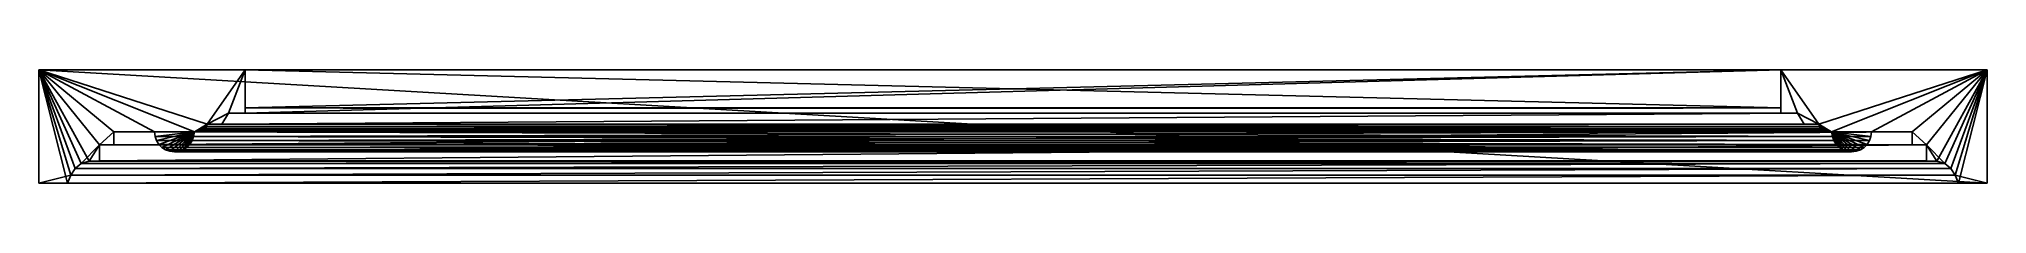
# Model space of a CAD drawing. Extents: x -51 to 52, y -8 to -2.
import ezdxf

# ---------------------------------------------------------------- set-up
doc = ezdxf.new("R2010")
doc.units = 0
doc.layers.add('PICTURE', color=234, linetype='CONTINUOUS')

msp = doc.modelspace()

# ---------------------------------------------------------------- meshes
at = {"layer": 'PICTURE', "color": 234}
mesh = msp.add_polyface(dxfattribs=at)
corners = [(-47.168419, -5.603701, 8.666562), (-47.936661, -6.295107, 7.898335), (-47.168419, -6.295107, 8.666562), (-48.481201, -7.144797, 7.353787), (-47.936661, -7.140159, 7.898335), (-49.45462, -7.887829, 6.380368), (-51.144211, -8.312888, 4.690792), (-49.631439, -8.312885, 6.203557), (-51.144196, -2.314315, 4.690792), (-47.168427, -5.603704, 81.333473), (-47.168427, -6.29511, 81.333473), (-47.936661, -6.29511, 82.1017), (-47.936661, -7.140162, 82.1017), (-48.481201, -7.144801, 82.646248), (-49.45462, -7.887832, 83.619667), (-49.631447, -8.312888, 83.796478), (-51.144203, -8.312892, 85.30925), (-51.144203, -2.314319, 85.30925), (-47.168427, -6.295107, 8.66657), (-47.168427, -5.603701, 8.66657), (-47.168427, -6.29511, 81.333466), (-47.936653, -6.29511, 82.101707), (-47.936653, -6.295107, 7.898335), (-47.936653, -7.140162, 82.101707), (-47.936653, -7.140158, 7.898335), (-48.481201, -7.144801, 82.646248), (-48.481201, -7.144797, 7.353795), (-48.90123, -7.284091, 83.066277), (-48.90123, -7.284088, 6.933766), (-49.21846, -7.538333, 83.383507), (-49.21846, -7.53833, 6.616543), (-49.45462, -7.887832, 83.619667), (-49.45462, -7.887828, 6.380375), (-49.631432, -8.312888, 83.796486), (-49.631432, -8.312884, 6.203557), (-51.144203, -8.312892, 85.30925), (-51.144196, -8.31289, 4.690792), (-51.144203, -2.314319, 85.309242), (-47.168427, -5.603704, 81.333466), (-51.144196, -2.314316, 4.690792)]
mesh.append_faces([[corners[k] for k in face] for face in [(0, 1, 2), (1, 3, 4), (5, 6, 7), (38, 21, 20), (21, 25, 23), (31, 35, 33), (39, 34, 36), (26, 22, 24), (22, 19, 18)]], dxfattribs={"vtx0": -1})
mesh.append_faces([[corners[k] for k in face] for face in [(17, 14, 16), (28, 22, 26)]], dxfattribs={"vtx0": -1, "vtx1": -1})
mesh.append_faces([[corners[k] for k in face] for face in [(39, 32, 34)]], dxfattribs={"vtx0": -1, "vtx2": -1})
mesh.append_faces([[corners[k] for k in face] for face in [(18, 19, 20), (20, 21, 18), (22, 18, 21), (21, 23, 22), (24, 22, 23), (23, 25, 24), (26, 24, 25), (25, 27, 26), (28, 26, 27), (27, 29, 28), (30, 28, 29), (29, 31, 30), (32, 30, 31), (31, 33, 32), (34, 32, 33), (33, 35, 34), (36, 34, 35), (35, 37, 36)]], dxfattribs={"vtx1": -1})
mesh.append_faces([[corners[k] for k in face] for face in [(8, 6, 5), (37, 35, 31)]], dxfattribs={"vtx1": -1, "vtx2": -1})
mesh.append_faces([[corners[k] for k in face] for face in [(9, 10, 11), (11, 12, 13), (14, 15, 16)]], dxfattribs={"vtx2": -1})
mesh = msp.add_polyface(dxfattribs=at)
corners = [(-40.219971, -4.314323, 74.385025), (-40.219971, -2.314321, 74.385025), (-40.219978, -2.314325, 15.615018), (-40.219971, -4.314322, 15.615018), (-49.631439, -8.312885, 6.203557), (-51.144211, -8.312888, 4.690792), (50.611469, -8.312885, 6.203557), (-51.144196, -2.314315, 4.690792), (52.124233, -8.31289, 4.690794), (-41.099411, -4.61117, 14.735578), (-40.219971, -4.61117, 15.615018), (-40.219971, -2.314317, 15.615018), (-42.226921, -5.186385, 13.608068), (-41.445122, -5.186385, 14.389867), (-42.330612, -5.415254, 13.504376), (-42.260986, -5.312709, 13.573995), (-42.427353, -5.494943, 13.407628), (-49.45462, -7.887832, 83.619667), (50.43465, -7.887832, 83.619667), (-49.631447, -8.312888, 83.796478), (50.611469, -8.312888, 83.796486), (-51.144203, -8.312892, 85.30925), (52.124233, -8.312894, 85.30925), (-51.144203, -2.314319, 85.30925), (-41.099411, -4.611173, 75.264465), (-40.219971, -2.314319, 74.385017), (-40.219971, -4.611173, 74.385017), (-41.445122, -5.186388, 75.610168), (-42.226921, -5.186388, 76.391975), (-42.260986, -5.312712, 76.426041), (-42.330612, -5.415257, 76.495667), (-40.219971, -2.314319, 74.385017), (-40.219971, -4.611173, 74.385017), (-40.219971, -2.314317, 15.615018), (-40.219971, -4.61117, 15.615018), (-41.099419, -4.611173, 75.264458), (-41.099411, -4.61117, 14.735578), (-41.445122, -5.186388, 75.610161), (-41.445122, -5.186385, 14.389874), (-42.226921, -5.186388, 76.39196), (-42.226921, -5.186385, 13.608075), (-42.260994, -5.312712, 76.426033), (-42.260994, -5.312709, 13.574002), (-42.330612, -5.415257, 76.495651), (-42.330612, -5.415254, 13.504384), (-42.427361, -5.494946, 76.5924)]
mesh.append_faces([[corners[k] for k in face] for face in [(0, 2, 3), (9, 12, 13), (12, 14, 15), (24, 25, 26), (35, 39, 37), (39, 43, 41), (40, 36, 38), (36, 33, 34)]], dxfattribs={"vtx0": -1})
mesh.append_faces([[corners[k] for k in face] for face in [(12, 9, 11), (28, 25, 24), (39, 35, 31), (40, 33, 36)]], dxfattribs={"vtx0": -1, "vtx1": -1, "vtx2": -1})
mesh.append_faces([[corners[k] for k in face] for face in [(12, 16, 14), (39, 45, 43)]], dxfattribs={"vtx0": -1, "vtx2": -1})
mesh.append_faces([[corners[k] for k in face] for face in [(4, 5, 6), (5, 7, 8), (17, 18, 19), (19, 20, 21), (21, 22, 23), (31, 32, 33), (34, 33, 32), (32, 35, 34), (36, 34, 35), (35, 37, 36), (38, 36, 37), (37, 39, 38), (40, 38, 39), (39, 41, 40), (42, 40, 41), (41, 43, 42), (44, 42, 43)]], dxfattribs={"vtx1": -1})
mesh.append_faces([[corners[k] for k in face] for face in [(0, 1, 2), (9, 10, 11), (24, 27, 28), (28, 29, 30), (35, 32, 31)]], dxfattribs={"vtx2": -1})
mesh = msp.add_polyface(dxfattribs=at)
corners = [(41.200005, -4.314323, 15.615018), (41.200008, -2.314325, 15.615018), (41.200008, -2.314321, 74.385017), (41.200008, -4.314323, 74.385017), (52.124233, -8.31289, 4.690794), (50.611469, -8.312885, 6.203557), (-51.144211, -8.312888, 4.690792), (52.124233, -2.314316, 4.690794), (-51.144196, -2.314315, 4.690792), (41.200012, -2.314317, 15.615018), (-40.219971, -2.314317, 15.615018), (43.206955, -5.186385, 13.608068), (42.079453, -4.61117, 14.735578), (42.425156, -5.186385, 14.389867), (41.200012, -4.61117, 15.615018), (52.124233, -8.312894, 85.30925), (-51.144203, -8.312892, 85.30925), (50.611469, -8.312888, 83.796486), (52.124237, -2.314319, 85.30925), (-51.144203, -2.314319, 85.30925), (41.200008, -2.314319, 74.385017), (-40.219971, -2.314319, 74.385017), (43.206951, -5.186388, 76.391968), (42.425152, -5.186388, 75.610168), (42.079449, -4.611173, 75.264465), (41.200008, -4.611173, 74.385017), (41.200012, -2.314319, 74.385017), (41.200012, -2.314317, 15.615026), (41.200012, -4.611173, 74.385017), (41.200012, -4.611171, 15.615026), (42.079453, -4.611173, 75.264465), (42.079456, -4.611171, 14.735585), (42.425159, -5.186388, 75.610168), (42.425163, -5.186385, 14.389874), (43.206963, -5.186388, 76.391968), (43.206963, -5.186385, 13.608083), (43.241035, -5.312712, 76.426041), (43.241035, -5.312709, 13.57401), (43.310654, -5.415257, 76.495659), (43.310658, -5.415254, 13.504392), (43.407398, -5.494946, 76.592407), (43.407402, -5.494943, 13.407636)]
mesh.append_faces([[corners[k] for k in face] for face in [(0, 2, 3), (11, 12, 13), (12, 9, 14), (30, 26, 28)]], dxfattribs={"vtx0": -1})
mesh.append_faces([[corners[k] for k in face] for face in [(11, 9, 12), (22, 24, 20), (34, 26, 30), (35, 31, 27)]], dxfattribs={"vtx0": -1, "vtx1": -1, "vtx2": -1})
mesh.append_faces([[corners[k] for k in face] for face in [(34, 38, 40)]], dxfattribs={"vtx0": -1, "vtx2": -1})
mesh.append_faces([[corners[k] for k in face] for face in [(4, 5, 6), (7, 4, 8), (9, 7, 10), (15, 16, 17), (18, 19, 15), (20, 21, 18), (26, 27, 28), (29, 28, 27), (28, 29, 30), (31, 30, 29), (30, 31, 32), (33, 32, 31), (32, 33, 34), (35, 34, 33), (34, 35, 36), (37, 36, 35), (36, 37, 38), (39, 38, 37), (38, 39, 40), (41, 40, 39)]], dxfattribs={"vtx1": -1})
mesh.append_faces([[corners[k] for k in face] for face in [(0, 1, 2), (22, 23, 24), (24, 25, 20), (30, 32, 34), (34, 36, 38), (35, 33, 31), (31, 29, 27)]], dxfattribs={"vtx2": -1})
mesh = msp.add_polyface(dxfattribs=at)
corners = [(-45.017395, -5.603701, 10.817601), (-42.896004, -5.589469, 12.938985), (-51.144196, -2.314315, 4.690792), (-48.90123, -7.284088, 6.933758), (-48.481201, -7.144797, 7.353787), (-49.21846, -7.538331, 6.616528), (-49.45462, -7.887829, 6.380368), (-42.226921, -5.186385, 13.608068), (-47.936661, -6.295107, 7.898335), (-47.168419, -5.603701, 8.666562), (-45.017395, -5.603704, 79.182442), (-51.144203, -2.314319, 85.30925), (-42.896004, -5.589472, 77.06105), (-48.481201, -7.144801, 82.646248), (-48.90123, -7.284091, 83.066277), (-49.21846, -7.538334, 83.383507), (-49.45462, -7.887832, 83.619667), (-42.226921, -5.186388, 76.391975), (-47.936661, -6.29511, 82.1017), (-47.168427, -5.603704, 81.333473), (-45.017395, -5.603704, 79.182442), (-47.168427, -5.603704, 81.333466), (-45.017387, -5.603701, 10.817601), (-47.168427, -5.603701, 8.66657), (-47.168427, -6.29511, 81.333466), (-51.144196, -2.314316, 4.690792), (-51.144196, -8.31289, 4.690792), (-51.144203, -2.314319, 85.309242), (-40.219971, -2.314319, 74.385017), (-42.896004, -5.589472, 77.06105), (-48.90123, -7.284091, 83.066277), (-48.481201, -7.144801, 82.646248), (-49.21846, -7.538333, 83.383507), (-49.45462, -7.887832, 83.619667), (-42.226921, -5.186388, 76.39196), (-47.936653, -6.29511, 82.101707), (-42.896004, -5.589469, 12.938993), (-42.226921, -5.186385, 13.608075), (-49.21846, -7.53833, 6.616543), (-49.45462, -7.887828, 6.380375), (-47.936653, -6.295107, 7.898335), (-48.90123, -7.284088, 6.933766)]
mesh.append_faces([[corners[k] for k in face] for face in [(5, 2, 6), (32, 27, 33)]], dxfattribs={"vtx0": -1, "vtx1": -1})
mesh.append_faces([[corners[k] for k in face] for face in [(0, 1, 2), (1, 7, 2), (8, 2, 4), (9, 2, 8), (10, 11, 12), (12, 11, 17), (18, 13, 11), (19, 18, 11), (20, 29, 27), (29, 34, 27), (35, 27, 31), (21, 27, 35), (36, 25, 37), (25, 40, 41), (25, 23, 40), (25, 36, 22)]], dxfattribs={"vtx0": -1, "vtx1": -1, "vtx2": -1})
mesh.append_faces([[corners[k] for k in face] for face in [(2, 3, 4), (2, 5, 3), (2, 9, 0), (11, 13, 14), (11, 14, 15), (11, 10, 19), (27, 30, 31), (27, 32, 30), (27, 21, 20), (25, 38, 39), (25, 41, 38)]], dxfattribs={"vtx0": -1, "vtx2": -1})
mesh.append_faces([[corners[k] for k in face] for face in [(20, 21, 22), (23, 22, 21), (21, 24, 23), (25, 26, 27), (27, 28, 25)]], dxfattribs={"vtx1": -1})
mesh.append_faces([[corners[k] for k in face] for face in [(15, 16, 11), (22, 23, 25)]], dxfattribs={"vtx1": -1, "vtx2": -1})
mesh = msp.add_polyface(dxfattribs=at)
corners = [(-42.896004, -5.589469, 12.938985), (-43.311218, -6.422704, 12.523763), (-43.14859, -6.260075, 12.686399), (-44.623962, -6.422703, 11.211026), (-44.429031, -6.546703, 11.405957), (-44.910606, -6.065145, 10.92439), (-44.786591, -6.260075, 11.048398), (-45.017395, -5.603701, 10.817601), (-44.989647, -5.844244, 10.845349), (-43.506149, -6.546702, 12.328832), (-51.144196, -2.314315, 4.690792), (-42.226921, -5.186385, 13.608068), (-40.219971, -2.314317, 15.615018), (-42.896004, -5.589472, 77.06105), (-43.14859, -6.260078, 77.313644), (-43.311218, -6.422707, 77.476273), (-44.786591, -6.260077, 78.951645), (-44.910606, -6.065148, 79.075653), (-44.989647, -5.844248, 79.154694), (-45.017395, -5.603704, 79.182442), (-44.623962, -6.422706, 78.789017), (-51.144203, -2.314319, 85.30925), (-40.219971, -2.314319, 74.385017), (-42.226921, -5.186388, 76.391975), (-44.910599, -6.065145, 10.92439), (-44.786591, -6.260075, 11.048406), (-44.910599, -6.065148, 79.075653), (-44.989639, -5.844248, 79.154694), (-44.989639, -5.844244, 10.845357), (-45.017395, -5.603704, 79.182442), (-45.017387, -5.603701, 10.817601), (-40.219971, -2.314317, 15.615018), (-51.144196, -2.314316, 4.690792), (-40.219971, -2.314319, 74.385017), (-42.896004, -5.589472, 77.06105), (-43.311226, -6.422707, 77.476265), (-43.148598, -6.260078, 77.313637), (-44.623962, -6.422706, 78.789009), (-44.429031, -6.546706, 78.594078), (-44.786591, -6.260077, 78.951637), (-43.506157, -6.546705, 77.671196), (-51.144203, -2.314319, 85.309242), (-42.226921, -5.186388, 76.39196), (-42.896004, -5.589469, 12.938993), (-44.623962, -6.422703, 11.211026), (-43.311226, -6.422704, 12.52377), (-43.506157, -6.546702, 12.328832), (-43.14859, -6.260075, 12.686391), (-44.429031, -6.546703, 11.405965), (-42.226921, -5.186385, 13.608075)]
mesh.append_faces([[corners[k] for k in face] for face in [(10, 11, 12), (41, 42, 33), (30, 43, 28)]], dxfattribs={"vtx0": -1, "vtx1": -1})
mesh.append_faces([[corners[k] for k in face] for face in [(0, 1, 2), (0, 3, 4), (0, 5, 6), (0, 7, 8), (0, 6, 3), (0, 9, 1), (0, 8, 5), (13, 14, 15), (13, 16, 17), (13, 18, 19), (13, 20, 16), (13, 17, 18), (34, 35, 36), (34, 37, 38), (34, 26, 39), (34, 29, 27), (34, 39, 37), (34, 40, 35), (34, 27, 26), (43, 24, 28), (43, 44, 25), (43, 45, 46), (43, 25, 24), (43, 47, 45), (43, 48, 44)]], dxfattribs={"vtx0": -1, "vtx2": -1})
mesh.append_faces([[corners[k] for k in face] for face in [(24, 25, 26), (26, 27, 24), (28, 24, 27), (27, 29, 28), (30, 28, 29), (31, 32, 33)]], dxfattribs={"vtx1": -1})
mesh.append_faces([[corners[k] for k in face] for face in [(21, 22, 23), (32, 31, 49)]], dxfattribs={"vtx1": -1, "vtx2": -1})
mesh = msp.add_polyface(dxfattribs=at)
corners = [(-40.219971, -4.314322, 15.615018), (41.200008, -4.314323, 74.385017), (-40.219971, -4.314323, 74.385025), (-40.219978, -2.314325, 15.615018), (41.200008, -2.314325, 15.615018), (-40.219971, -2.314321, 74.385025), (41.200008, -2.314321, 74.385017), (-42.896004, -5.589469, 12.938985), (-42.945541, -5.844245, 12.889447), (43.876041, -5.589469, 12.938985), (-43.024582, -6.065146, 12.810407), (43.925583, -5.844245, 12.889447), (-44.989647, -5.844244, 10.845349), (-45.017395, -5.603701, 10.817601), (45.969677, -5.844244, 10.845349), (-47.168419, -5.603701, 8.666562), (45.997429, -5.603701, 10.817601), (-47.168419, -6.295107, 8.666562), (48.14846, -5.603701, 8.666562), (-51.144196, -2.314315, 4.690792), (-40.219971, -2.314317, 15.615018), (52.124233, -2.314316, 4.690794), (-40.219971, -4.61117, 15.615018), (41.200012, -2.314317, 15.615018), (-41.099411, -4.61117, 14.735578), (41.200012, -4.61117, 15.615018), (-41.445122, -5.186385, 14.389867), (42.079453, -4.61117, 14.735578), (-42.226921, -5.186385, 13.608068), (42.425156, -5.186385, 14.389867), (-42.260986, -5.312709, 13.573995), (43.206955, -5.186385, 13.608068), (-42.330612, -5.415254, 13.504376), (43.241028, -5.312709, 13.573995), (-42.427353, -5.494943, 13.407628), (43.310642, -5.415254, 13.504376), (-42.557526, -5.559715, 13.277463), (43.407394, -5.494943, 13.407628), (-42.710243, -5.587428, 13.124745), (43.537563, -5.559715, 13.277463), (43.690277, -5.587428, 13.124745), (-42.896004, -5.589472, 77.06105), (43.876038, -5.589472, 77.06105), (-42.945541, -5.844248, 77.110596), (-44.989647, -5.844248, 79.154694), (45.969677, -5.844247, 79.154694), (-45.017395, -5.603704, 79.182442), (45.997429, -5.603704, 79.182442), (-47.168427, -5.603704, 81.333473), (48.14846, -5.603704, 81.333473), (-47.168427, -6.29511, 81.333473), (-51.144203, -2.314319, 85.30925), (52.124237, -2.314319, 85.30925), (-40.219971, -2.314319, 74.385017), (41.200008, -2.314319, 74.385017), (-40.219971, -4.611173, 74.385017), (41.200008, -4.611173, 74.385017), (-41.099411, -4.611173, 75.264465), (42.079449, -4.611173, 75.264465), (-41.445122, -5.186388, 75.610168), (42.425152, -5.186388, 75.610168), (-42.226921, -5.186388, 76.391975), (43.206951, -5.186388, 76.391968), (-42.260986, -5.312712, 76.426041), (43.241024, -5.312712, 76.426041), (-42.330612, -5.415257, 76.495667), (43.310642, -5.415257, 76.495667), (-42.427361, -5.494946, 76.592407), (43.407391, -5.494946, 76.592407), (-42.557526, -5.559718, 76.722572), (43.53756, -5.559718, 76.722572), (-42.710243, -5.587431, 76.87529), (43.690277, -5.58743, 76.87529), (-35.025173, -4.347459, 21.027258), (36.005215, -4.34746, 68.972778), (-35.025169, -4.347459, 68.972778)]
mesh.append_faces([[corners[k] for k in face] for face in [(0, 1, 2), (1, 5, 2), (73, 74, 75)]], dxfattribs={"vtx0": -1})
mesh.append_faces([[corners[k] for k in face] for face in [(7, 8, 9), (8, 10, 11), (12, 13, 14), (13, 15, 16), (15, 17, 18), (19, 20, 21), (20, 22, 23), (22, 24, 25), (24, 26, 27), (26, 28, 29), (28, 30, 31), (30, 32, 33), (32, 34, 35), (34, 36, 37), (36, 38, 39), (38, 7, 40), (41, 42, 43), (44, 45, 46), (46, 47, 48), (48, 49, 50), (51, 52, 53), (53, 54, 55), (55, 56, 57), (57, 58, 59), (59, 60, 61), (61, 62, 63), (63, 64, 65), (65, 66, 67), (67, 68, 69), (69, 70, 71), (71, 72, 41)]], dxfattribs={"vtx1": -1})
mesh.append_faces([[corners[k] for k in face] for face in [(0, 3, 4), (3, 5, 6)]], dxfattribs={"vtx2": -1})
mesh = msp.add_polyface(dxfattribs=at)
corners = [(-40.219971, -4.314322, 15.615018), (41.200005, -4.314323, 15.615018), (41.200008, -4.314323, 74.385017), (41.200008, -2.314325, 15.615018), (41.200008, -2.314321, 74.385017), (-40.219971, -2.314321, 74.385025), (-40.219978, -2.314325, 15.615018), (43.925583, -5.844245, 12.889447), (43.876041, -5.589469, 12.938985), (-42.945541, -5.844245, 12.889447), (44.004623, -6.065146, 12.810407), (-43.024582, -6.065146, 12.810407), (45.969677, -5.844244, 10.845349), (45.89064, -6.065145, 10.92439), (-44.989647, -5.844244, 10.845349), (45.997429, -5.603701, 10.817601), (-45.017395, -5.603701, 10.817601), (48.14846, -5.603701, 8.666562), (-47.168419, -5.603701, 8.666562), (48.14846, -6.295107, 8.666562), (-47.168419, -6.295107, 8.666562), (41.200012, -4.61117, 15.615018), (41.200012, -2.314317, 15.615018), (-40.219971, -4.61117, 15.615018), (42.079453, -4.61117, 14.735578), (-41.099411, -4.61117, 14.735578), (42.425156, -5.186385, 14.389867), (-41.445122, -5.186385, 14.389867), (43.206955, -5.186385, 13.608068), (-42.226921, -5.186385, 13.608068), (43.241028, -5.312709, 13.573995), (-42.260986, -5.312709, 13.573995), (43.310642, -5.415254, 13.504376), (-42.330612, -5.415254, 13.504376), (43.407394, -5.494943, 13.407628), (-42.427353, -5.494943, 13.407628), (43.537563, -5.559715, 13.277463), (-42.557526, -5.559715, 13.277463), (43.690277, -5.587428, 13.124745), (-42.710243, -5.587428, 13.124745), (-42.896004, -5.589469, 12.938985), (43.925579, -5.844248, 77.110596), (-42.945541, -5.844248, 77.110596), (43.876038, -5.589472, 77.06105), (44.004623, -6.065149, 77.189636), (-43.024582, -6.065149, 77.189636), (45.969677, -5.844247, 79.154694), (-44.989647, -5.844248, 79.154694), (45.89064, -6.065148, 79.075653), (45.997429, -5.603704, 79.182442), (-45.017395, -5.603704, 79.182442), (48.14846, -5.603704, 81.333473), (-47.168427, -5.603704, 81.333473), (41.200008, -4.611173, 74.385017), (-40.219971, -4.611173, 74.385017), (41.200008, -2.314319, 74.385017), (42.079449, -4.611173, 75.264465), (-41.099411, -4.611173, 75.264465), (42.425152, -5.186388, 75.610168), (-41.445122, -5.186388, 75.610168), (43.206951, -5.186388, 76.391968), (-42.226921, -5.186388, 76.391975), (43.241024, -5.312712, 76.426041), (-42.260986, -5.312712, 76.426041), (43.310642, -5.415257, 76.495667), (-42.330612, -5.415257, 76.495667), (43.407391, -5.494946, 76.592407), (-42.427361, -5.494946, 76.592407), (43.53756, -5.559718, 76.722572), (-42.557526, -5.559718, 76.722572), (43.690277, -5.58743, 76.87529), (-42.710243, -5.587431, 76.87529), (-42.896004, -5.589472, 77.06105), (-35.025173, -4.347459, 21.027258), (36.005207, -4.34746, 21.027256), (36.005215, -4.34746, 68.972778)]
mesh.append_faces([[corners[k] for k in face] for face in [(0, 3, 1), (6, 4, 3)]], dxfattribs={"vtx0": -1})
mesh.append_faces([[corners[k] for k in face] for face in [(7, 8, 9), (10, 7, 11), (12, 13, 14), (15, 12, 16), (17, 15, 18), (19, 17, 20), (21, 22, 23), (24, 21, 25), (26, 24, 27), (28, 26, 29), (30, 28, 31), (32, 30, 33), (34, 32, 35), (36, 34, 37), (38, 36, 39), (8, 38, 40), (41, 42, 43), (44, 45, 41), (46, 47, 48), (49, 50, 46), (51, 52, 49), (53, 54, 55), (56, 57, 53), (58, 59, 56), (60, 61, 58), (62, 63, 60), (64, 65, 62), (66, 67, 64), (68, 69, 66), (70, 71, 68), (43, 72, 70)]], dxfattribs={"vtx1": -1})
mesh.append_faces([[corners[k] for k in face] for face in [(0, 1, 2), (2, 4, 5), (73, 74, 75)]], dxfattribs={"vtx2": -1})
mesh = msp.add_polyface(dxfattribs=at)
corners = [(43.876041, -5.589469, 12.938985), (45.89064, -6.065145, 10.92439), (45.969677, -5.844244, 10.845349), (45.604, -6.422703, 11.211026), (45.766628, -6.260075, 11.048398), (44.29126, -6.422703, 12.523763), (44.486195, -6.546702, 12.328832), (44.128639, -6.260075, 12.686399), (45.409065, -6.546703, 11.405957), (52.124233, -2.314316, 4.690794), (41.200012, -2.314317, 15.615018), (43.206955, -5.186385, 13.608068), (45.997429, -5.603701, 10.817601), (43.876038, -5.589472, 77.06105), (45.969677, -5.844247, 79.154694), (45.89064, -6.065148, 79.075653), (45.766628, -6.260077, 78.951645), (45.604, -6.422706, 78.789017), (44.291256, -6.422707, 77.476273), (44.128635, -6.260078, 77.313644), (52.124237, -2.314319, 85.30925), (43.206951, -5.186388, 76.391968), (41.200008, -2.314319, 74.385017), (45.997429, -5.603704, 79.182442), (44.004627, -6.065149, 77.189636), (44.004627, -6.065146, 12.810414), (44.128635, -6.260078, 77.313644), (45.890644, -6.065145, 10.924397), (45.890644, -6.065148, 79.075653), (45.766636, -6.260075, 11.048406), (45.969685, -5.844247, 79.154694), (45.969685, -5.844244, 10.845357), (45.997437, -5.603704, 79.182442), (41.200012, -2.314317, 15.615026), (41.200012, -2.314319, 74.385017), (52.124245, -2.314316, 4.690794), (43.876045, -5.589472, 77.06105), (44.291264, -6.422706, 77.476273), (45.409073, -6.546706, 78.594078), (45.604004, -6.422706, 78.789009), (45.766636, -6.260077, 78.951645), (44.486195, -6.546705, 77.671204), (52.124245, -2.314319, 85.30925), (43.206963, -5.186388, 76.391968), (43.876049, -5.589469, 12.938993), (45.604008, -6.422703, 11.211034), (44.486198, -6.546702, 12.328839), (44.291267, -6.422703, 12.52377), (44.128635, -6.260075, 12.686391), (45.409077, -6.546703, 11.405972), (43.206963, -5.186385, 13.608083), (45.997437, -5.603701, 10.817601)]
mesh.append_faces([[corners[k] for k in face] for face in [(12, 0, 2), (20, 21, 22), (35, 50, 33)]], dxfattribs={"vtx0": -1, "vtx1": -1})
mesh.append_faces([[corners[k] for k in face] for face in [(0, 1, 2), (0, 3, 4), (0, 5, 6), (0, 4, 1), (0, 7, 5), (0, 8, 3), (13, 14, 15), (13, 16, 17), (13, 15, 16), (13, 18, 19), (36, 26, 37), (36, 38, 39), (36, 40, 28), (36, 30, 32), (36, 39, 40), (36, 37, 41), (36, 28, 30), (44, 31, 27), (44, 29, 45), (44, 46, 47), (44, 27, 29), (44, 47, 48), (44, 45, 49)]], dxfattribs={"vtx0": -1, "vtx2": -1})
mesh.append_faces([[corners[k] for k in face] for face in [(24, 25, 26), (27, 28, 29), (28, 27, 30), (31, 30, 27), (30, 31, 32), (33, 34, 35)]], dxfattribs={"vtx1": -1})
mesh.append_faces([[corners[k] for k in face] for face in [(9, 10, 11), (23, 14, 13), (42, 34, 43), (51, 31, 44)]], dxfattribs={"vtx1": -1, "vtx2": -1})
mesh = msp.add_polyface(dxfattribs=at)
corners = [(45.997429, -5.603701, 10.817601), (48.14846, -5.603701, 8.666562), (52.124233, -2.314316, 4.690794), (49.461235, -7.144797, 7.353788), (48.916695, -6.295107, 7.898336), (48.916695, -7.140158, 7.898336), (48.14846, -6.295107, 8.666562), (49.881264, -7.284088, 6.933759), (43.876041, -5.589469, 12.938985), (43.206955, -5.186385, 13.608068), (45.997429, -5.603704, 79.182442), (52.124237, -2.314319, 85.30925), (48.14846, -5.603704, 81.333473), (49.461235, -7.144801, 82.646248), (48.916695, -7.140162, 82.1017), (48.916695, -6.29511, 82.101707), (48.14846, -6.295111, 81.333473), (49.88126, -7.284091, 83.066277), (43.876038, -5.589472, 77.06105), (43.206951, -5.186388, 76.391968), (45.997437, -5.603701, 10.817601), (45.997437, -5.603704, 79.182442), (45.969685, -5.844244, 10.845357), (48.148464, -5.603704, 81.333473), (48.148464, -5.603701, 8.666577), (48.148464, -6.29511, 81.333473), (48.148464, -6.295107, 8.666577), (48.916695, -6.29511, 82.101707), (48.916695, -6.295107, 7.898336), (48.916695, -7.140162, 82.101707), (48.916695, -7.140158, 7.898336), (49.461243, -7.144801, 82.646248), (49.461243, -7.144797, 7.353796), (49.881268, -7.284091, 83.066277), (52.124245, -2.314319, 85.30925), (52.124245, -2.314316, 4.690794), (41.200012, -2.314319, 74.385017), (43.876045, -5.589472, 77.06105), (43.206963, -5.186388, 76.391968), (49.881268, -7.284088, 6.933774), (43.876049, -5.589469, 12.938993), (43.206963, -5.186385, 13.608083)]
mesh.append_faces([[corners[k] for k in face] for face in [(3, 4, 5), (4, 1, 6)]], dxfattribs={"vtx0": -1})
mesh.append_faces([[corners[k] for k in face] for face in [(7, 4, 3), (10, 11, 12), (20, 35, 24)]], dxfattribs={"vtx0": -1, "vtx1": -1})
mesh.append_faces([[corners[k] for k in face] for face in [(8, 2, 9), (2, 8, 0), (18, 19, 11), (11, 10, 18), (21, 34, 37), (37, 34, 38), (40, 41, 35), (35, 20, 40)]], dxfattribs={"vtx0": -1, "vtx1": -1, "vtx2": -1})
mesh.append_faces([[corners[k] for k in face] for face in [(34, 21, 23)]], dxfattribs={"vtx0": -1, "vtx2": -1})
mesh.append_faces([[corners[k] for k in face] for face in [(20, 21, 22), (21, 20, 23), (24, 23, 20), (23, 24, 25), (26, 25, 24), (25, 26, 27), (28, 27, 26), (27, 28, 29), (30, 29, 28), (29, 30, 31), (32, 31, 30), (31, 32, 33), (34, 35, 36)]], dxfattribs={"vtx1": -1})
mesh.append_faces([[corners[k] for k in face] for face in [(0, 1, 2), (17, 13, 15), (39, 32, 28)]], dxfattribs={"vtx1": -1, "vtx2": -1})
mesh.append_faces([[corners[k] for k in face] for face in [(13, 14, 15), (15, 16, 12), (23, 25, 27), (27, 29, 31), (32, 30, 28), (28, 26, 24)]], dxfattribs={"vtx2": -1})
mesh = msp.add_polyface(dxfattribs=at)
corners = [(52.124233, -2.314316, 4.690794), (50.611469, -8.312885, 6.203557), (52.124233, -8.31289, 4.690794), (50.434654, -7.887828, 6.380369), (50.198486, -7.53833, 6.616529), (48.916695, -6.295107, 7.898336), (49.881264, -7.284088, 6.933759), (48.14846, -5.603701, 8.666562), (52.124237, -2.314319, 85.30925), (52.124233, -8.312894, 85.30925), (50.611469, -8.312888, 83.796486), (50.43465, -7.887832, 83.619667), (50.198486, -7.538333, 83.383507), (49.88126, -7.284091, 83.066277), (48.916695, -6.29511, 82.101707), (48.14846, -5.603704, 81.333473), (49.881268, -7.284088, 6.933774), (49.881268, -7.284091, 83.066277), (49.461243, -7.144797, 7.353796), (50.198498, -7.538333, 83.383507), (50.198498, -7.53833, 6.616544), (50.434658, -7.887832, 83.619667), (50.434658, -7.887828, 6.380384), (50.611473, -8.312888, 83.796494), (50.611473, -8.312885, 6.203565), (52.124245, -8.312892, 85.309258), (52.124245, -8.31289, 4.690794), (52.124245, -2.314319, 85.30925), (52.124245, -2.314316, 4.690794), (49.461243, -7.144801, 82.646248), (48.916695, -6.29511, 82.101707), (48.148464, -5.603704, 81.333473), (48.916695, -6.295107, 7.898336), (48.148464, -5.603701, 8.666577)]
mesh.append_faces([[corners[k] for k in face] for face in [(0, 1, 2)]], dxfattribs={"vtx0": -1})
mesh.append_faces([[corners[k] for k in face] for face in [(27, 21, 25)]], dxfattribs={"vtx0": -1, "vtx1": -1})
mesh.append_faces([[corners[k] for k in face] for face in [(0, 5, 6), (0, 7, 5), (8, 13, 14), (8, 14, 15), (30, 29, 27), (31, 30, 27), (28, 16, 32), (28, 32, 33)]], dxfattribs={"vtx0": -1, "vtx1": -1, "vtx2": -1})
mesh.append_faces([[corners[k] for k in face] for face in [(0, 3, 1), (0, 4, 3), (0, 6, 4), (8, 10, 11), (8, 11, 12), (8, 12, 13), (27, 29, 17), (27, 17, 19), (28, 24, 22), (28, 22, 20), (28, 20, 16)]], dxfattribs={"vtx0": -1, "vtx2": -1})
mesh.append_faces([[corners[k] for k in face] for face in [(16, 17, 18), (17, 16, 19), (20, 19, 16), (19, 20, 21), (22, 21, 20), (21, 22, 23), (24, 23, 22), (23, 24, 25), (26, 25, 24), (25, 26, 27), (28, 27, 26)]], dxfattribs={"vtx1": -1})
mesh.append_faces([[corners[k] for k in face] for face in [(19, 21, 27)]], dxfattribs={"vtx1": -1, "vtx2": -1})
mesh.append_faces([[corners[k] for k in face] for face in [(8, 9, 10), (21, 23, 25), (28, 26, 24)]], dxfattribs={"vtx2": -1})
mesh = msp.add_polyface(dxfattribs=at)
corners = [(44.128639, -6.260075, 12.686399), (44.004623, -6.065146, 12.810407), (-43.14859, -6.260075, 12.686399), (44.29126, -6.422703, 12.523763), (-43.311218, -6.422704, 12.523763), (44.486195, -6.546702, 12.328832), (-43.506149, -6.546702, 12.328832), (44.707077, -6.625743, 12.107945), (-43.727036, -6.625743, 12.107945), (44.947639, -6.653497, 11.867383), (-43.967606, -6.653496, 11.867383), (45.188179, -6.625743, 11.626843), (-44.208138, -6.625743, 11.626843), (45.409065, -6.546703, 11.405957), (-44.429031, -6.546703, 11.405957), (45.604, -6.422703, 11.211026), (-44.623962, -6.422703, 11.211026), (45.766628, -6.260075, 11.048398), (-44.786591, -6.260075, 11.048398), (45.89064, -6.065145, 10.92439), (-44.910606, -6.065145, 10.92439), (48.916695, -6.295107, 7.898336), (48.14846, -6.295107, 8.666562), (-47.936661, -6.295107, 7.898335), (48.916695, -7.140158, 7.898336), (-47.936661, -7.140159, 7.898335), (49.461235, -7.144797, 7.353788), (-48.481201, -7.144797, 7.353787), (49.881264, -7.284088, 6.933759), (-48.90123, -7.284088, 6.933758), (50.198486, -7.53833, 6.616529), (-49.21846, -7.538331, 6.616528), (50.434654, -7.887828, 6.380369), (-49.45462, -7.887829, 6.380368), (50.611469, -8.312885, 6.203557), (-49.631439, -8.312885, 6.203557), (44.128635, -6.260078, 77.313644), (-43.14859, -6.260078, 77.313644), (44.004623, -6.065149, 77.189636), (44.291256, -6.422707, 77.476273), (-43.311218, -6.422707, 77.476273), (44.486195, -6.546705, 77.671204), (-43.506149, -6.546706, 77.671204), (44.707077, -6.625746, 77.89209), (-43.727036, -6.625746, 77.89209), (44.947639, -6.6535, 78.132652), (-43.967606, -6.653499, 78.132652), (45.188179, -6.625746, 78.373192), (-44.208138, -6.625746, 78.373192), (45.409065, -6.546706, 78.594086), (-44.429031, -6.546706, 78.594086), (45.604, -6.422706, 78.789017), (-44.623962, -6.422706, 78.789017), (45.766628, -6.260077, 78.951645), (-44.786591, -6.260077, 78.951645), (45.89064, -6.065148, 79.075653), (-44.910606, -6.065148, 79.075653), (48.14846, -6.295111, 81.333473), (-47.168427, -6.29511, 81.333473), (48.14846, -5.603704, 81.333473), (48.916695, -6.29511, 82.101707), (-47.936661, -6.29511, 82.1017), (48.916695, -7.140162, 82.1017), (-47.936661, -7.140162, 82.1017), (49.461235, -7.144801, 82.646248), (-48.481201, -7.144801, 82.646248), (49.88126, -7.284091, 83.066277), (-48.90123, -7.284091, 83.066277), (50.198486, -7.538333, 83.383507), (-49.21846, -7.538334, 83.383507), (50.43465, -7.887832, 83.619667), (-49.45462, -7.887832, 83.619667), (50.611469, -8.312888, 83.796486), (-49.631447, -8.312888, 83.796478)]
mesh.append_faces([[corners[k] for k in face] for face in [(0, 1, 2), (3, 0, 4), (5, 3, 6), (7, 5, 8), (9, 7, 10), (11, 9, 12), (13, 11, 14), (15, 13, 16), (17, 15, 18), (19, 17, 20), (21, 22, 23), (24, 21, 25), (26, 24, 27), (28, 26, 29), (30, 28, 31), (32, 30, 33), (34, 32, 35), (36, 37, 38), (39, 40, 36), (41, 42, 39), (43, 44, 41), (45, 46, 43), (47, 48, 45), (49, 50, 47), (51, 52, 49), (53, 54, 51), (55, 56, 53), (57, 58, 59), (60, 61, 57), (62, 63, 60), (64, 65, 62), (66, 67, 64), (68, 69, 66), (70, 71, 68), (72, 73, 70)]], dxfattribs={"vtx1": -1})
mesh = msp.add_polyface(dxfattribs=at)
corners = [(-43.024582, -6.065146, 12.810407), (-43.14859, -6.260075, 12.686399), (44.004623, -6.065146, 12.810407), (-43.311218, -6.422704, 12.523763), (44.128639, -6.260075, 12.686399), (-43.506149, -6.546702, 12.328832), (44.29126, -6.422703, 12.523763), (-43.727036, -6.625743, 12.107945), (44.486195, -6.546702, 12.328832), (-43.967606, -6.653496, 11.867383), (44.707077, -6.625743, 12.107945), (-44.208138, -6.625743, 11.626843), (44.947639, -6.653497, 11.867383), (-44.429031, -6.546703, 11.405957), (45.188179, -6.625743, 11.626843), (-44.623962, -6.422703, 11.211026), (45.409065, -6.546703, 11.405957), (-44.786591, -6.260075, 11.048398), (45.604, -6.422703, 11.211026), (-44.910606, -6.065145, 10.92439), (45.766628, -6.260075, 11.048398), (-44.989647, -5.844244, 10.845349), (45.89064, -6.065145, 10.92439), (-47.168419, -6.295107, 8.666562), (-47.936661, -6.295107, 7.898335), (48.14846, -6.295107, 8.666562), (-47.936661, -7.140159, 7.898335), (48.916695, -6.295107, 7.898336), (-48.481201, -7.144797, 7.353787), (48.916695, -7.140158, 7.898336), (-48.90123, -7.284088, 6.933758), (49.461235, -7.144797, 7.353788), (-49.21846, -7.538331, 6.616528), (49.881264, -7.284088, 6.933759), (-49.45462, -7.887829, 6.380368), (50.198486, -7.53833, 6.616529), (-49.631439, -8.312885, 6.203557), (50.434654, -7.887828, 6.380369), (-42.945541, -5.844248, 77.110596), (43.925579, -5.844248, 77.110596), (-43.024582, -6.065149, 77.189636), (44.004623, -6.065149, 77.189636), (-43.14859, -6.260078, 77.313644), (44.128635, -6.260078, 77.313644), (-43.311218, -6.422707, 77.476273), (44.291256, -6.422707, 77.476273), (-43.506149, -6.546706, 77.671204), (44.486195, -6.546705, 77.671204), (-43.727036, -6.625746, 77.89209), (44.707077, -6.625746, 77.89209), (-43.967606, -6.653499, 78.132652), (44.947639, -6.6535, 78.132652), (-44.208138, -6.625746, 78.373192), (45.188179, -6.625746, 78.373192), (-44.429031, -6.546706, 78.594086), (45.409065, -6.546706, 78.594086), (-44.623962, -6.422706, 78.789017), (45.604, -6.422706, 78.789017), (-44.786591, -6.260077, 78.951645), (45.766628, -6.260077, 78.951645), (-44.910606, -6.065148, 79.075653), (45.89064, -6.065148, 79.075653), (-44.989647, -5.844248, 79.154694), (-47.168427, -6.29511, 81.333473), (48.14846, -6.295111, 81.333473), (-47.936661, -6.29511, 82.1017), (48.916695, -6.29511, 82.101707), (-47.936661, -7.140162, 82.1017), (48.916695, -7.140162, 82.1017), (-48.481201, -7.144801, 82.646248), (49.461235, -7.144801, 82.646248), (-48.90123, -7.284091, 83.066277), (49.88126, -7.284091, 83.066277), (-49.21846, -7.538334, 83.383507), (50.198486, -7.538333, 83.383507), (-49.45462, -7.887832, 83.619667)]
mesh.append_faces([[corners[k] for k in face] for face in [(0, 1, 2), (1, 3, 4), (3, 5, 6), (5, 7, 8), (7, 9, 10), (9, 11, 12), (11, 13, 14), (13, 15, 16), (15, 17, 18), (17, 19, 20), (19, 21, 22), (23, 24, 25), (24, 26, 27), (26, 28, 29), (28, 30, 31), (30, 32, 33), (32, 34, 35), (34, 36, 37), (38, 39, 40), (40, 41, 42), (42, 43, 44), (44, 45, 46), (46, 47, 48), (48, 49, 50), (50, 51, 52), (52, 53, 54), (54, 55, 56), (56, 57, 58), (58, 59, 60), (60, 61, 62), (63, 64, 65), (65, 66, 67), (67, 68, 69), (69, 70, 71), (71, 72, 73), (73, 74, 75)]], dxfattribs={"vtx1": -1})
mesh = msp.add_polyface(dxfattribs=at)
corners = [(-42.896004, -5.589469, 12.938985), (-43.727036, -6.625743, 12.107945), (-43.506149, -6.546702, 12.328832), (-44.208138, -6.625743, 11.626843), (-43.967606, -6.653496, 11.867383), (-44.429031, -6.546703, 11.405957), (-42.896004, -5.589472, 77.06105), (-43.506149, -6.546706, 77.671204), (-43.727036, -6.625746, 77.89209), (-43.967606, -6.653499, 78.132652), (-44.208138, -6.625746, 78.373192), (-44.429031, -6.546706, 78.594086), (-44.623962, -6.422706, 78.789017), (-43.311218, -6.422707, 77.476273), (-43.14859, -6.260075, 12.686391), (-43.024582, -6.065146, 12.810407), (-43.148598, -6.260078, 77.313637), (-43.311226, -6.422707, 77.476265), (-43.311226, -6.422704, 12.52377), (-43.506157, -6.546705, 77.671196), (-43.506157, -6.546702, 12.328832), (-43.727043, -6.625746, 77.892082), (-43.727043, -6.625743, 12.107953), (-43.967606, -6.653499, 78.132652), (-43.967606, -6.653496, 11.867391), (-44.208145, -6.625746, 78.373184), (-44.208145, -6.625743, 11.626851), (-44.429031, -6.546706, 78.594078), (-44.429031, -6.546703, 11.405965), (-44.623962, -6.422706, 78.789009), (-44.623962, -6.422703, 11.211026), (-44.786591, -6.260077, 78.951637), (-44.786591, -6.260075, 11.048406), (-44.910599, -6.065148, 79.075653), (-42.896004, -5.589472, 77.06105), (-42.896004, -5.589469, 12.938993)]
mesh.append_faces([[corners[k] for k in face] for face in [(22, 35, 20)]], dxfattribs={"vtx0": -1, "vtx1": -1})
mesh.append_faces([[corners[k] for k in face] for face in [(0, 1, 2), (0, 3, 4), (0, 4, 1), (0, 5, 3), (6, 7, 8), (6, 9, 10), (6, 11, 12), (6, 8, 9), (6, 13, 7), (6, 10, 11), (34, 21, 19), (34, 25, 23), (34, 23, 21), (34, 27, 25), (35, 26, 28), (35, 22, 24), (35, 24, 26)]], dxfattribs={"vtx0": -1, "vtx2": -1})
mesh.append_faces([[corners[k] for k in face] for face in [(14, 15, 16), (16, 17, 14), (18, 14, 17), (17, 19, 18), (20, 18, 19), (19, 21, 20), (22, 20, 21), (21, 23, 22), (24, 22, 23), (23, 25, 24), (26, 24, 25), (25, 27, 26), (28, 26, 27), (27, 29, 28), (30, 28, 29), (29, 31, 30), (32, 30, 31), (31, 33, 32)]], dxfattribs={"vtx1": -1})
mesh = msp.add_polyface(dxfattribs=at)
corners = [(-42.896004, -5.589469, 12.938985), (-43.024582, -6.065146, 12.810407), (-42.945541, -5.844245, 12.889447), (-42.226921, -5.186385, 13.608068), (-42.557526, -5.559715, 13.277463), (-42.427353, -5.494943, 13.407628), (-42.710243, -5.587428, 13.124745), (-43.14859, -6.260075, 12.686399), (-42.896004, -5.589472, 77.06105), (-42.945541, -5.844248, 77.110596), (-43.024582, -6.065149, 77.189636), (-42.226921, -5.186388, 76.391975), (-42.427361, -5.494946, 76.592407), (-42.557526, -5.559718, 76.722572), (-42.710243, -5.587431, 76.87529), (-43.14859, -6.260078, 77.313644), (-42.330612, -5.415257, 76.495667), (-42.896004, -5.589472, 77.06105), (-42.945549, -5.844248, 77.110588), (-42.896004, -5.589469, 12.938993), (-42.945541, -5.844245, 12.889447), (-43.02459, -6.065149, 77.189629), (-43.024582, -6.065146, 12.810407), (-43.148598, -6.260078, 77.313637), (-42.330612, -5.415257, 76.495651), (-42.427361, -5.494946, 76.5924), (-42.330612, -5.415254, 13.504384), (-42.427361, -5.494943, 13.407636), (-42.557526, -5.559718, 76.722572), (-42.557526, -5.559715, 13.277471), (-42.710251, -5.58743, 76.875282), (-42.710243, -5.587428, 13.124753), (-42.226921, -5.186388, 76.39196), (-42.226921, -5.186385, 13.608075), (-42.260994, -5.312709, 13.574002), (-43.14859, -6.260075, 12.686391)]
mesh.append_faces([[corners[k] for k in face] for face in [(0, 1, 2), (17, 21, 18), (22, 19, 20), (19, 29, 31)]], dxfattribs={"vtx0": -1})
mesh.append_faces([[corners[k] for k in face] for face in [(3, 4, 5), (3, 0, 6), (0, 7, 1), (3, 6, 4), (11, 12, 13), (11, 14, 8), (8, 10, 15), (11, 16, 12), (11, 13, 14), (32, 28, 25), (32, 17, 30), (17, 23, 21), (32, 30, 28), (19, 26, 27), (19, 33, 34), (19, 22, 35), (19, 27, 29), (19, 34, 26)]], dxfattribs={"vtx0": -1, "vtx2": -1})
mesh.append_faces([[corners[k] for k in face] for face in [(17, 18, 19), (20, 19, 18), (18, 21, 20), (22, 20, 21), (21, 23, 22), (24, 25, 26), (27, 26, 25), (25, 28, 27), (29, 27, 28), (28, 30, 29), (31, 29, 30), (30, 17, 31), (19, 31, 17)]], dxfattribs={"vtx1": -1})
mesh.append_faces([[corners[k] for k in face] for face in [(8, 9, 10)]], dxfattribs={"vtx2": -1})
mesh = msp.add_polyface(dxfattribs=at)
corners = [(44.004623, -6.065146, 12.810407), (43.876041, -5.589469, 12.938985), (43.925583, -5.844245, 12.889447), (43.537563, -5.559715, 13.277463), (43.690277, -5.587428, 13.124745), (43.310642, -5.415254, 13.504376), (43.407394, -5.494943, 13.407628), (43.206955, -5.186385, 13.608068), (43.241028, -5.312709, 13.573995), (44.128639, -6.260075, 12.686399), (44.004623, -6.065149, 77.189636), (43.925579, -5.844248, 77.110596), (43.876038, -5.589472, 77.06105), (43.690277, -5.58743, 76.87529), (43.53756, -5.559718, 76.722572), (43.407391, -5.494946, 76.592407), (43.310642, -5.415257, 76.495667), (43.241024, -5.312712, 76.426041), (43.206951, -5.186388, 76.391968), (44.128635, -6.260078, 77.313644), (43.876045, -5.589472, 77.06105), (43.876049, -5.589469, 12.938993), (43.925587, -5.844248, 77.110596), (43.925587, -5.844245, 12.889455), (44.004627, -6.065149, 77.189636), (44.004627, -6.065146, 12.810414), (43.407398, -5.494946, 76.592407), (43.407402, -5.494943, 13.407636), (43.537567, -5.559718, 76.722572), (43.537567, -5.559715, 13.277471), (43.690285, -5.58743, 76.87529), (43.690285, -5.587428, 13.124753), (43.206963, -5.186388, 76.391968), (44.128635, -6.260078, 77.313644), (43.310658, -5.415254, 13.504392), (43.241035, -5.312709, 13.57401), (43.206963, -5.186385, 13.608083), (44.128635, -6.260075, 12.686391)]
mesh.append_faces([[corners[k] for k in face] for face in [(0, 1, 2), (1, 3, 4)]], dxfattribs={"vtx0": -1})
mesh.append_faces([[corners[k] for k in face] for face in [(1, 5, 6), (1, 7, 8), (1, 0, 9), (1, 6, 3), (1, 8, 5), (12, 15, 16), (12, 17, 18), (12, 19, 10), (12, 14, 15), (12, 16, 17), (32, 26, 28), (32, 30, 20), (20, 24, 33), (32, 28, 30), (21, 27, 34), (21, 35, 36), (21, 37, 25), (21, 29, 27), (21, 34, 35)]], dxfattribs={"vtx0": -1, "vtx2": -1})
mesh.append_faces([[corners[k] for k in face] for face in [(20, 21, 22), (23, 22, 21), (22, 23, 24), (25, 24, 23), (26, 27, 28), (29, 28, 27), (28, 29, 30), (31, 30, 29), (30, 31, 20), (21, 20, 31)]], dxfattribs={"vtx1": -1})
mesh.append_faces([[corners[k] for k in face] for face in [(10, 11, 12), (12, 13, 14), (20, 22, 24), (25, 23, 21), (21, 31, 29)]], dxfattribs={"vtx2": -1})
mesh = msp.add_polyface(dxfattribs=at)
corners = [(43.876041, -5.589469, 12.938985), (45.188179, -6.625743, 11.626843), (45.409065, -6.546703, 11.405957), (44.707077, -6.625743, 12.107945), (44.947639, -6.653497, 11.867383), (44.486195, -6.546702, 12.328832), (43.876038, -5.589472, 77.06105), (45.409065, -6.546706, 78.594086), (45.188179, -6.625746, 78.373192), (44.947639, -6.6535, 78.132652), (44.707077, -6.625746, 77.89209), (44.486195, -6.546705, 77.671204), (44.291256, -6.422707, 77.476273), (45.604, -6.422706, 78.789017), (44.128635, -6.260075, 12.686391), (44.128635, -6.260078, 77.313644), (44.004627, -6.065146, 12.810414), (44.291264, -6.422706, 77.476273), (44.291267, -6.422703, 12.52377), (44.486195, -6.546705, 77.671204), (44.486198, -6.546702, 12.328839), (44.707081, -6.625746, 77.89209), (44.707085, -6.625743, 12.107953), (44.947643, -6.653499, 78.132652), (44.947643, -6.653496, 11.867398), (45.188183, -6.625746, 78.373184), (45.188183, -6.625743, 11.626859), (45.409073, -6.546706, 78.594078), (45.409077, -6.546703, 11.405972), (45.604004, -6.422706, 78.789009), (45.604008, -6.422703, 11.211034), (45.766636, -6.260077, 78.951645), (45.766636, -6.260075, 11.048406), (45.890644, -6.065148, 79.075653), (43.876045, -5.589472, 77.06105), (43.876049, -5.589469, 12.938993)]
mesh.append_faces([[corners[k] for k in face] for face in [(3, 0, 5)]], dxfattribs={"vtx0": -1, "vtx1": -1})
mesh.append_faces([[corners[k] for k in face] for face in [(0, 1, 2), (0, 3, 4), (0, 4, 1), (6, 7, 8), (6, 9, 10), (6, 11, 12), (6, 8, 9), (6, 13, 7), (34, 19, 21), (34, 23, 25), (34, 21, 23), (34, 25, 27), (35, 28, 26), (35, 24, 22), (35, 26, 24)]], dxfattribs={"vtx0": -1, "vtx2": -1})
mesh.append_faces([[corners[k] for k in face] for face in [(14, 15, 16), (15, 14, 17), (18, 17, 14), (17, 18, 19), (20, 19, 18), (19, 20, 21), (22, 21, 20), (21, 22, 23), (24, 23, 22), (23, 24, 25), (26, 25, 24), (25, 26, 27), (28, 27, 26), (27, 28, 29), (30, 29, 28), (29, 30, 31), (32, 31, 30), (31, 32, 33)]], dxfattribs={"vtx1": -1})
mesh.append_faces([[corners[k] for k in face] for face in [(10, 11, 6), (22, 20, 35)]], dxfattribs={"vtx1": -1, "vtx2": -1})

doc.saveas('drawing.dxf')
